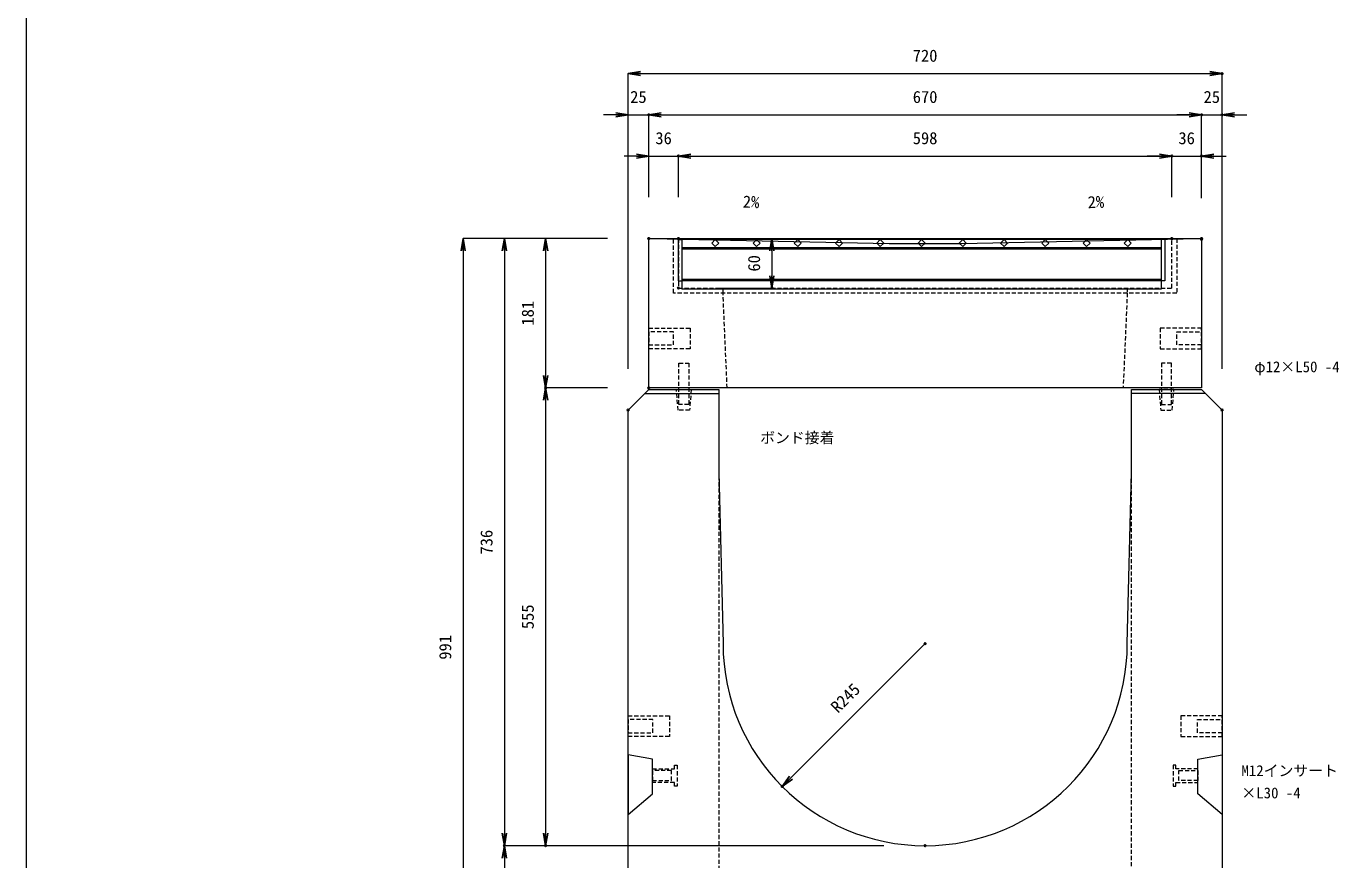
# Model space of a CAD drawing. Units: millimetres, scale not verified. Extents: x -1945 to 1945, y -1102 to 1738.
# Drawn here: x -1945 to -349, y -516 to 495 of the extents above; entities that cross this region are included whole.
import ezdxf
from ezdxf.enums import TextEntityAlignment as Align

# ---------------------------------------------------------------- set-up
doc = ezdxf.new("R2010")
doc.units = ezdxf.units.MM
doc.header["$LTSCALE"] = 10
doc.header["$PDMODE"] = 32
doc.header["$PDSIZE"] = 2
doc.linetypes.add('USER1', pattern=[0.75, 0.5, -0.25])
doc.layers.add('0-0_0', color=7, linetype='Continuous')
doc.layers.add('0-2_DEFPOINTS', color=7, linetype='Continuous')
for name, color, linetype, lineweight in [('0-1_TITLE', 7, 'Continuous', 18), ('0-3_KIJUN', 7, 'USER1', 18), ('0-5_SUNPO', 3, 'Continuous', 18), ('0-6_10-GR', 5, 'Continuous', 18)]:
    doc.layers.add(name, color=color, linetype=linetype, lineweight=lineweight)
doc.styles.add('ＭＳ ゴシック', font='')
doc.styles.get('ＭＳ ゴシック').set_extended_font_data('MS Gothic')

# ---------------------------------------------------------------- blocks, each defined once
blk = doc.blocks.new('_OPEN')
at = {"layer": '0-0_0'}
blk.add_line((0, 0), (-1, 0), dxfattribs=at)
blk.add_lwpolyline([(-1, 0.1667), (0, 0), (-1, -0.1667)], dxfattribs=at)
blk = doc.blocks.new('D1')
at = {"layer": '0-2_DEFPOINTS'}
for p in [(754.48, 1807.39), (754.48, 1657.39), (729.48, 1449.39)]:
    blk.add_point(p, dxfattribs=at)
at = {"layer": '0-5_SUNPO'}
for p, q in [((714.48, 1807.39), (699.48, 1807.39)), ((729.48, 1499.39), (729.48, 1807.39)), ((729.48, 1807.39), (754.48, 1807.39)), ((754.48, 1707.39), (754.48, 1807.39)), ((769.48, 1807.39), (784.48, 1807.39))]:
    blk.add_line(p, q, dxfattribs=at)
at = {"layer": '0-5_SUNPO', "xscale": 15, "yscale": 15}
blk.add_blockref('_OPEN', (729.48, 1807.39), dxfattribs=at)
at = {"layer": '0-5_SUNPO', "xscale": 15, "yscale": 15, "rotation": 180}
blk.add_blockref('_OPEN', (754.48, 1807.39), dxfattribs=at)
at = {"layer": '0-5_SUNPO', "color": 7, "style": 'ＭＳ ゴシック'}
blk.add_text('25', height=14.66, dxfattribs=at).set_placement((731.98, 1817.39), align=Align.BOTTOM_LEFT)
blk = doc.blocks.new('D2')
at = {"layer": '0-2_DEFPOINTS'}
for p in [(1424.48, 1807.39), (754.48, 1657.39), (1424.48, 1656.39)]:
    blk.add_point(p, dxfattribs=at)
at = {"layer": '0-5_SUNPO'}
for p, q in [((754.48, 1707.39), (754.48, 1807.39)), ((769.48, 1807.39), (1409.48, 1807.39)), ((1424.48, 1706.39), (1424.48, 1807.39))]:
    blk.add_line(p, q, dxfattribs=at)
at = {"layer": '0-5_SUNPO', "xscale": 15, "yscale": 15, "rotation": 180}
blk.add_blockref('_OPEN', (754.48, 1807.39), dxfattribs=at)
at = {"layer": '0-5_SUNPO', "xscale": 15, "yscale": 15}
blk.add_blockref('_OPEN', (1424.48, 1807.39), dxfattribs=at)
at = {"layer": '0-5_SUNPO', "color": 7, "style": 'ＭＳ ゴシック'}
blk.add_text('670', height=14.66, dxfattribs=at).set_placement((1074.48, 1817.39), align=Align.BOTTOM_LEFT)
blk = doc.blocks.new('D3')
at = {"layer": '0-2_DEFPOINTS'}
for p in [(1449.48, 1807.39), (1424.48, 1656.39), (1449.48, 1449.39)]:
    blk.add_point(p, dxfattribs=at)
at = {"layer": '0-5_SUNPO'}
for p, q in [((1409.48, 1807.39), (1394.48, 1807.39)), ((1424.48, 1706.39), (1424.48, 1807.39)), ((1424.48, 1807.39), (1449.48, 1807.39)), ((1449.48, 1499.39), (1449.48, 1807.39)), ((1464.48, 1807.39), (1479.48, 1807.39))]:
    blk.add_line(p, q, dxfattribs=at)
at = {"layer": '0-5_SUNPO', "xscale": 15, "yscale": 15}
blk.add_blockref('_OPEN', (1424.48, 1807.39), dxfattribs=at)
at = {"layer": '0-5_SUNPO', "xscale": 15, "yscale": 15, "rotation": 180}
blk.add_blockref('_OPEN', (1449.48, 1807.39), dxfattribs=at)
at = {"layer": '0-5_SUNPO', "color": 7, "style": 'ＭＳ ゴシック'}
blk.add_text('25', height=14.66, dxfattribs=at).set_placement((1426.98, 1817.39), align=Align.BOTTOM_LEFT)
blk = doc.blocks.new('D4')
at = {"layer": '0-2_DEFPOINTS'}
for p in [(1449.48, 1857.39), (729.48, 1449.39), (1449.48, 1449.39)]:
    blk.add_point(p, dxfattribs=at)
at = {"layer": '0-5_SUNPO'}
for p, q in [((729.48, 1499.39), (729.48, 1857.39)), ((744.48, 1857.39), (1434.48, 1857.39)), ((1449.48, 1499.39), (1449.48, 1857.39))]:
    blk.add_line(p, q, dxfattribs=at)
at = {"layer": '0-5_SUNPO', "xscale": 15, "yscale": 15, "rotation": 180}
blk.add_blockref('_OPEN', (729.48, 1857.39), dxfattribs=at)
at = {"layer": '0-5_SUNPO', "xscale": 15, "yscale": 15}
blk.add_blockref('_OPEN', (1449.48, 1857.39), dxfattribs=at)
at = {"layer": '0-5_SUNPO', "color": 7, "style": 'ＭＳ ゴシック'}
blk.add_text('720', height=14.66, dxfattribs=at).set_placement((1074.48, 1867.39), align=Align.BOTTOM_LEFT)
blk = doc.blocks.new('D6')
at = {"layer": '0-2_DEFPOINTS'}
for p in [(754.48, 1657.39), (529.48, 666.39), (749.48, 666.39)]:
    blk.add_point(p, dxfattribs=at)
at = {"layer": '0-5_SUNPO'}
for p, q in [((704.48, 1657.39), (529.48, 1657.39)), ((529.48, 1642.39), (529.48, 681.39)), ((699.48, 666.39), (529.48, 666.39))]:
    blk.add_line(p, q, dxfattribs=at)
at = {"layer": '0-5_SUNPO', "xscale": 15, "yscale": 15}
for p, rotation in [((529.48, 1657.39), 90), ((529.48, 666.39), 270)]:
    blk.add_blockref('_OPEN', p, dxfattribs=dict(at, rotation=rotation))
at = {"layer": '0-5_SUNPO', "color": 7, "style": 'ＭＳ ゴシック'}
blk.add_text('991', height=14.66, rotation=90, dxfattribs=at).set_placement((519.48, 1146.89), align=Align.BOTTOM_LEFT)
blk = doc.blocks.new('D24')
at = {"layer": '0-2_DEFPOINTS'}
for p in [(1089.48, 1166.39), (916.24, 993.15)]:
    blk.add_point(p, dxfattribs=at)
at = {"layer": '0-5_SUNPO'}
blk.add_line((1089.48, 1166.39), (926.84, 1003.76), dxfattribs=at)
at = {"layer": '0-5_SUNPO', "xscale": 15, "yscale": 15, "rotation": 225}
blk.add_blockref('_OPEN', (916.24, 993.15), dxfattribs=at)
at = {"layer": '0-5_SUNPO', "color": 7, "style": 'ＭＳ ゴシック'}
blk.add_text('R245', height=14.66, rotation=45, dxfattribs=at).set_placement((986.95, 1078.01), align=Align.BOTTOM_LEFT)
blk = doc.blocks.new('D25')
at = {"layer": '0-2_DEFPOINTS'}
for p in [(754.48, 1657.39), (629.48, 1476.39), (754.48, 1476.39)]:
    blk.add_point(p, dxfattribs=at)
at = {"layer": '0-5_SUNPO'}
for p, q in [((704.48, 1657.39), (629.48, 1657.39)), ((629.48, 1642.39), (629.48, 1491.39)), ((704.48, 1476.39), (629.48, 1476.39))]:
    blk.add_line(p, q, dxfattribs=at)
at = {"layer": '0-5_SUNPO', "xscale": 15, "yscale": 15}
for p, rotation in [((629.48, 1657.39), 90), ((629.48, 1476.39), 270)]:
    blk.add_blockref('_OPEN', p, dxfattribs=dict(at, rotation=rotation))
at = {"layer": '0-5_SUNPO', "color": 7, "style": 'ＭＳ ゴシック'}
blk.add_text('181', height=14.66, rotation=90, dxfattribs=at).set_placement((619.48, 1551.89), align=Align.BOTTOM_LEFT)
blk = doc.blocks.new('D26')
at = {"layer": '0-2_DEFPOINTS'}
for p in [(754.48, 1476.39), (629.48, 921.39), (1089.48, 921.39)]:
    blk.add_point(p, dxfattribs=at)
at = {"layer": '0-5_SUNPO'}
for p, q in [((704.48, 1476.39), (629.48, 1476.39)), ((629.48, 1461.39), (629.48, 936.39)), ((1039.48, 921.39), (629.48, 921.39))]:
    blk.add_line(p, q, dxfattribs=at)
at = {"layer": '0-5_SUNPO', "xscale": 15, "yscale": 15}
for p, rotation in [((629.48, 1476.39), 90), ((629.48, 921.39), 270)]:
    blk.add_blockref('_OPEN', p, dxfattribs=dict(at, rotation=rotation))
at = {"layer": '0-5_SUNPO', "color": 7, "style": 'ＭＳ ゴシック'}
blk.add_text('555', height=14.66, rotation=90, dxfattribs=at).set_placement((619.48, 1183.89), align=Align.BOTTOM_LEFT)
blk = doc.blocks.new('D27')
at = {"layer": '0-2_DEFPOINTS'}
for p in [(754.48, 1657.39), (579.48, 921.39), (1089.48, 921.39)]:
    blk.add_point(p, dxfattribs=at)
at = {"layer": '0-5_SUNPO'}
for p, q in [((704.48, 1657.39), (579.48, 1657.39)), ((579.48, 1642.39), (579.48, 936.39)), ((1039.48, 921.39), (579.48, 921.39))]:
    blk.add_line(p, q, dxfattribs=at)
at = {"layer": '0-5_SUNPO', "xscale": 15, "yscale": 15}
for p, rotation in [((579.48, 1657.39), 90), ((579.48, 921.39), 270)]:
    blk.add_blockref('_OPEN', p, dxfattribs=dict(at, rotation=rotation))
at = {"layer": '0-5_SUNPO', "color": 7, "style": 'ＭＳ ゴシック'}
blk.add_text('736', height=14.66, rotation=90, dxfattribs=at).set_placement((569.48, 1274.39), align=Align.BOTTOM_LEFT)
blk = doc.blocks.new('D28')
at = {"layer": '0-2_DEFPOINTS'}
for p in [(1089.48, 921.39), (579.48, 776.39), (839.48, 776.39)]:
    blk.add_point(p, dxfattribs=at)
at = {"layer": '0-5_SUNPO'}
for p, q in [((1039.48, 921.39), (579.48, 921.39)), ((579.48, 906.39), (579.48, 791.39)), ((789.48, 776.39), (579.48, 776.39))]:
    blk.add_line(p, q, dxfattribs=at)
at = {"layer": '0-5_SUNPO', "xscale": 15, "yscale": 15}
for p, rotation in [((579.48, 921.39), 90), ((579.48, 776.39), 270)]:
    blk.add_blockref('_OPEN', p, dxfattribs=dict(at, rotation=rotation))
at = {"layer": '0-5_SUNPO', "color": 7, "style": 'ＭＳ ゴシック'}
blk.add_text('145', height=14.66, rotation=90, dxfattribs=at).set_placement((569.48, 833.89), align=Align.BOTTOM_LEFT)
blk = doc.blocks.new('D30')
at = {"layer": '0-2_DEFPOINTS'}
for p in [(790.48, 1757.39), (754.48, 1657.39), (790.48, 1657.39)]:
    blk.add_point(p, dxfattribs=at)
at = {"layer": '0-5_SUNPO'}
for p, q in [((739.48, 1757.39), (724.48, 1757.39)), ((754.48, 1707.39), (754.48, 1757.39)), ((754.48, 1757.39), (790.48, 1757.39)), ((790.48, 1707.39), (790.48, 1757.39)), ((805.48, 1757.39), (820.48, 1757.39))]:
    blk.add_line(p, q, dxfattribs=at)
at = {"layer": '0-5_SUNPO', "xscale": 15, "yscale": 15}
blk.add_blockref('_OPEN', (754.48, 1757.39), dxfattribs=at)
at = {"layer": '0-5_SUNPO', "xscale": 15, "yscale": 15, "rotation": 180}
blk.add_blockref('_OPEN', (790.48, 1757.39), dxfattribs=at)
at = {"layer": '0-5_SUNPO', "color": 7, "style": 'ＭＳ ゴシック'}
blk.add_text('36', height=14.66, dxfattribs=at).set_placement((762.48, 1767.39), align=Align.BOTTOM_LEFT)
blk = doc.blocks.new('D31')
at = {"layer": '0-2_DEFPOINTS'}
for p in [(1388.48, 1757.39), (790.48, 1657.39), (1388.48, 1657.39)]:
    blk.add_point(p, dxfattribs=at)
at = {"layer": '0-5_SUNPO'}
for p, q in [((790.48, 1707.39), (790.48, 1757.39)), ((805.48, 1757.39), (1373.48, 1757.39)), ((1388.48, 1707.39), (1388.48, 1757.39))]:
    blk.add_line(p, q, dxfattribs=at)
at = {"layer": '0-5_SUNPO', "xscale": 15, "yscale": 15, "rotation": 180}
blk.add_blockref('_OPEN', (790.48, 1757.39), dxfattribs=at)
at = {"layer": '0-5_SUNPO', "xscale": 15, "yscale": 15}
blk.add_blockref('_OPEN', (1388.48, 1757.39), dxfattribs=at)
at = {"layer": '0-5_SUNPO', "color": 7, "style": 'ＭＳ ゴシック'}
blk.add_text('598', height=14.66, dxfattribs=at).set_placement((1074.48, 1767.39), align=Align.BOTTOM_LEFT)
blk = doc.blocks.new('D32')
at = {"layer": '0-2_DEFPOINTS'}
for p in [(1424.48, 1757.39), (1388.48, 1657.39), (1424.48, 1657.39)]:
    blk.add_point(p, dxfattribs=at)
at = {"layer": '0-5_SUNPO'}
for p, q in [((1373.48, 1757.39), (1358.48, 1757.39)), ((1388.48, 1707.39), (1388.48, 1757.39)), ((1388.48, 1757.39), (1424.48, 1757.39)), ((1424.48, 1707.39), (1424.48, 1757.39)), ((1439.48, 1757.39), (1454.48, 1757.39))]:
    blk.add_line(p, q, dxfattribs=at)
at = {"layer": '0-5_SUNPO', "xscale": 15, "yscale": 15}
blk.add_blockref('_OPEN', (1388.48, 1757.39), dxfattribs=at)
at = {"layer": '0-5_SUNPO', "xscale": 15, "yscale": 15, "rotation": 180}
blk.add_blockref('_OPEN', (1424.48, 1757.39), dxfattribs=at)
at = {"layer": '0-5_SUNPO', "color": 7, "style": 'ＭＳ ゴシック'}
blk.add_text('36', height=14.66, dxfattribs=at).set_placement((1396.48, 1767.39), align=Align.BOTTOM_LEFT)
blk = doc.blocks.new('M16_insert_dan')
at = {"layer": '0-3_KIJUN', "color": 3}
for points in [[(0, -12.5), (-50, -12.5), (-50, 12.5), (0, 12.5)], [(0, 8), (-30, 8), (-30, -8), (0, -8)]]:
    blk.add_lwpolyline(points, close=True, dxfattribs=at)
blk = doc.blocks.new('D35')
at = {"layer": '0-2_DEFPOINTS'}
for p in [(790.48, 1657.39), (790.48, 1597.39), (903.77, 1597.39)]:
    blk.add_point(p, dxfattribs=at)
at = {"layer": '0-5_SUNPO'}
for p, q in [((840.48, 1657.39), (903.77, 1657.39)), ((903.77, 1642.39), (903.77, 1612.39)), ((840.48, 1597.39), (903.77, 1597.39))]:
    blk.add_line(p, q, dxfattribs=at)
at = {"layer": '0-5_SUNPO', "xscale": 15, "yscale": 15}
for p, rotation in [((903.77, 1657.39), 90), ((903.77, 1597.39), 270)]:
    blk.add_blockref('_OPEN', p, dxfattribs=dict(at, rotation=rotation))
at = {"layer": '0-5_SUNPO', "color": 7, "style": 'ＭＳ ゴシック'}
blk.add_text('60', height=14.66, rotation=90, dxfattribs=at).set_placement((893.77, 1617.39), align=Align.BOTTOM_LEFT)
blk = doc.blocks.new('A$C72A8650C')
at = {"layer": '0-6_10-GR'}
for p, q in [((0, 60), (0, 10)), ((0, 60), (4.5, 60)), ((4.5, 60), (4.5, 10)), ((4.5, 60), (4.5, 0)), ((585.5, 60), (4.5, 60)), ((585.5, 50), (4.5, 50)), ((585.5, 48.5), (4.5, 48.5)), ((40.76, 55.76), (45, 60)), ((45, 51.51), (40.76, 55.76)), ((45, 60), (49.24, 55.76)), ((49.24, 55.76), (45, 51.51)), ((90.76, 55.76), (95, 60)), ((95, 51.51), (90.76, 55.76)), ((95, 60), (99.24, 55.76)), ((99.24, 55.76), (95, 51.51)), ((140.76, 55.76), (145, 60)), ((145, 51.51), (140.76, 55.76)), ((145, 60), (149.24, 55.76)), ((149.24, 55.76), (145, 51.51)), ((190.76, 55.76), (195, 60)), ((195, 51.51), (190.76, 55.76)), ((195, 60), (199.24, 55.76)), ((199.24, 55.76), (195, 51.51)), ((240.76, 55.76), (245, 60)), ((245, 51.51), (240.76, 55.76)), ((245, 60), (249.24, 55.76)), ((249.24, 55.76), (245, 51.51)), ((290.76, 55.76), (295, 60)), ((295, 51.51), (290.76, 55.76)), ((295, 60), (299.24, 55.76)), ((299.24, 55.76), (295, 51.51)), ((340.76, 55.76), (345, 60)), ((345, 51.51), (340.76, 55.76)), ((345, 60), (349.24, 55.76)), ((349.24, 55.76), (345, 51.51)), ((390.76, 55.76), (395, 60)), ((395, 51.51), (390.76, 55.76)), ((395, 60), (399.24, 55.76)), ((399.24, 55.76), (395, 51.51)), ((440.76, 55.76), (445, 60)), ((445, 51.51), (440.76, 55.76)), ((445, 60), (449.24, 55.76)), ((449.24, 55.76), (445, 51.51)), ((490.76, 55.76), (495, 60)), ((495, 51.51), (490.76, 55.76)), ((495, 60), (499.24, 55.76)), ((499.24, 55.76), (495, 51.51)), ((540.76, 55.76), (545, 60)), ((545, 51.51), (540.76, 55.76)), ((545, 60), (549.24, 55.76)), ((549.24, 55.76), (545, 51.51)), ((585.5, 60), (585.5, 10)), ((590, 60), (585.5, 60)), ((585.5, 60), (585.5, 0)), ((590, 60), (590, 10)), ((0, 10), (4.5, 10)), ((585.5, 11.5), (4.5, 11.5)), ((585.5, 10), (4.5, 10)), ((585.5, 0), (4.5, 0)), ((590, 10), (585.5, 10))]:
    blk.add_line(p, q, dxfattribs=at)

msp = doc.modelspace()

# ---------------------------------------------------------------- linework, layer by layer
at = {"layer": '0-1_TITLE', "color": 2}
msp.add_lwpolyline([(-1945, -1101.64), (1945, -1101.64), (1945, 1738.36), (-1945, 1738.36)], close=True, dxfattribs=at)
at = {"layer": '0-3_KIJUN'}
msp.add_line((-1160.52, 237.39), (-1154.52, 237.39), dxfattribs=at)
at = {"layer": '0-3_KIJUN', "linetype": 'Continuous'}
for p, q in [((-1195.52, 49.39), (-1105.52, 49.39)), ((-515.52, 49.39), (-605.52, 49.39))]:
    msp.add_line(p, q, dxfattribs=at)
for points in [[(-520.52, 56.39), (-1190.52, 56.39), (-1190.52, 237.39), (-520.52, 237.39)], [(-1186.02, -393.61), (-1215.52, -388.61), (-1215.52, -460.61), (-1186.02, -435.61)], [(-525.02, -393.61), (-495.52, -388.61), (-495.52, -460.61), (-525.02, -435.61)]]:
    msp.add_lwpolyline(points, close=True, dxfattribs=at)
for points in [[(-1187.52, 237.39), (-899.02, 231.39), (-812.02, 231.39), (-523.52, 237.39)], [(-515.52, -753.61), (-1195.52, -753.61), (-1215.52, -733.61), (-1215.52, 29.39), (-1190.52, 54.39), (-1105.52, 54.39), (-1105.52, -45.61), (-1100.52, -253.61)], [(-610.52, -253.61), (-605.52, -45.61), (-605.52, 54.39), (-520.52, 54.39), (-495.52, 29.39), (-495.52, -733.61), (-515.52, -753.61)]]:
    msp.add_lwpolyline(points, dxfattribs=at)
at = {"layer": '0-3_KIJUN'}
for points in [[(-1160.52, 237.39), (-1154.52, 237.39), (-1154.52, 177.39), (-556.52, 177.39), (-556.52, 237.39), (-550.52, 237.39), (-550.52, 171.39), (-1160.52, 171.39)], [(-1154.02, 86.39), (-1142.02, 86.39), (-1142.02, 36.39), (-1154.02, 36.39)], [(-557.02, 86.39), (-569.02, 86.39), (-569.02, 36.39), (-557.02, 36.39)], [(-1157.02, 54.39), (-1139.02, 54.39), (-1141.02, 29.39), (-1155.02, 29.39)], [(-554.02, 54.39), (-572.02, 54.39), (-570.02, 29.39), (-556.02, 29.39)], [(-1186.02, -421.83), (-1186.02, -405.38), (-1159.52, -405.38), (-1159.52, -400.86), (-1156.02, -400.86), (-1156.02, -426.36), (-1159.52, -426.36), (-1159.52, -421.83)], [(-1186.02, -407.61), (-1186.02, -419.61), (-1163.02, -419.61), (-1163.02, -407.61)], [(-525.02, -421.83), (-525.02, -405.38), (-551.52, -405.38), (-551.52, -400.86), (-555.02, -400.86), (-555.02, -426.36), (-551.52, -426.36), (-551.52, -421.83)], [(-525.02, -407.61), (-525.02, -419.61), (-548.02, -419.61), (-548.02, -407.61)]]:
    msp.add_lwpolyline(points, close=True, dxfattribs=at)
for points in [[(-610.52, 177.39), (-610.52, 171.39), (-615.52, 56.39), (-1095.52, 56.39), (-1100.52, 171.39), (-1100.52, 177.39)], [(-1105.52, 54.39), (-1105.52, -643.61), (-605.52, -643.61), (-605.52, 54.39)]]:
    msp.add_lwpolyline(points, dxfattribs=at)
at = {"layer": '0-3_KIJUN', "linetype": 'Continuous'}
msp.add_arc((-855.52, -253.61), 245, 180, 0, dxfattribs=at)

# ---------------------------------------------------------------- block references
at = {"layer": '0-3_KIJUN', "rotation": 180}
for p in [(-1190.52, 116.39), (-1215.52, -353.61)]:
    msp.add_blockref('M16_insert_dan', p, dxfattribs=at)
at = {"layer": '0-3_KIJUN', "xscale": -1, "rotation": 180}
for p in [(-520.52, 116.39), (-495.52, -353.61)]:
    msp.add_blockref('M16_insert_dan', p, dxfattribs=at)
at = {"layer": '0-5_SUNPO'}
for name in ['D4', 'D1', 'D2', 'D3', 'D30', 'D31', 'D32', 'D6', 'D27', 'D25', 'D35', 'D26', 'D24', 'D28']:
    msp.add_blockref(name, (-1945, -1420), dxfattribs=at)
at = {"layer": '0-6_10-GR'}
msp.add_blockref('A$C72A8650C', (-1154.88, 176.07), dxfattribs=at)

# ---------------------------------------------------------------- texts
at = {"layer": '0-5_SUNPO', "color": 7, "style": 'ＭＳ ゴシック'}
for rotation, p in [(358, (-1076.86, 270.57)), (2, (-658.13, 269.74))]:
    msp.add_text('2%', height=14.66, rotation=rotation, dxfattribs=at).set_placement(p, align=Align.BOTTOM_LEFT)
for s, p in [('φ12×L50 -4', (-456.51, 71.39)), ('ボンド接着', (-1055.52, -14.61)), ('M12インサート', (-472.14, -418.19)), ('×L30 -4', (-472.14, -445.19))]:
    msp.add_text(s, height=13.2, dxfattribs=at).set_placement(p, align=Align.BOTTOM_LEFT)

doc.saveas('drawing.dxf')
